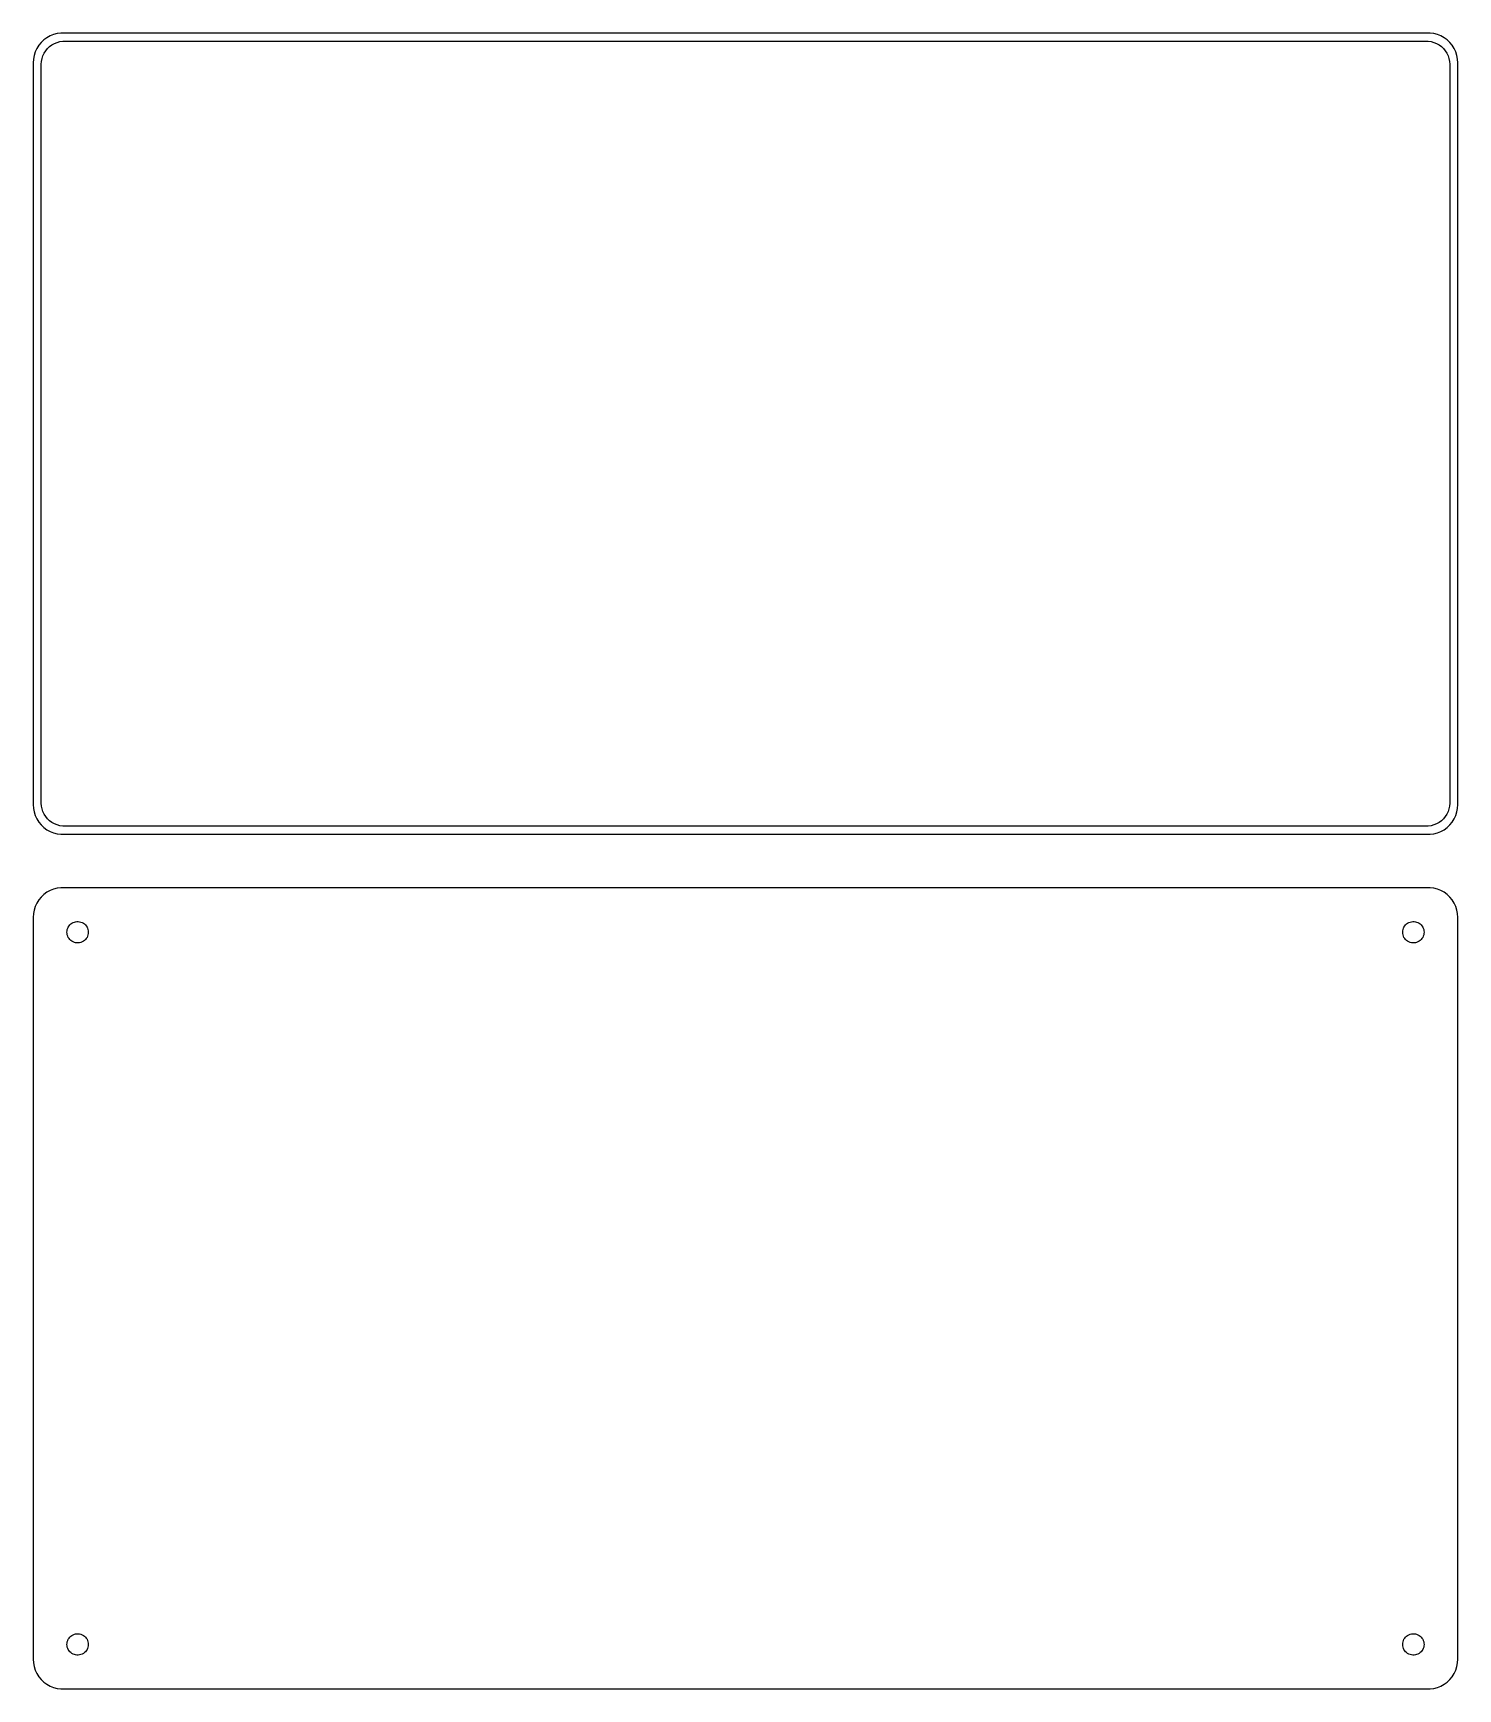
# Model space of a CAD drawing. Header units: metres. Extents: x -120 to 120, y 77 to 355.
import ezdxf

# ---------------------------------------------------------------- set-up
doc = ezdxf.new("R2010")
doc.units = ezdxf.units.M

msp = doc.modelspace()

# ---------------------------------------------------------------- linework, layer by layer
for p, q in [((-118.187, 354.353), (-118.645, 353.923)), ((-117.679, 354.722), (-118.187, 354.353)), ((-117.129, 355.024), (-117.679, 354.722)), ((-116.545, 355.255), (-117.129, 355.024)), ((-115.937, 355.411), (-116.545, 355.255)), ((-115.314, 355.49), (-115.937, 355.411)), ((115.314, 355.49), (-115.314, 355.49)), ((115.937, 355.411), (115.314, 355.49)), ((116.545, 355.255), (115.937, 355.411)), ((117.129, 355.024), (116.545, 355.255)), ((117.679, 354.722), (117.129, 355.024)), ((118.187, 354.353), (117.679, 354.722)), ((118.645, 353.923), (118.187, 354.353)), ((-119.843, 351.743), (-119.961, 351.127)), ((-119.649, 352.341), (-119.843, 351.743)), ((-119.382, 352.909), (-119.649, 352.341)), ((-119.045, 353.439), (-119.382, 352.909)), ((-118.645, 353.923), (-119.045, 353.439)), ((-118.498, 351.212), (-118.348, 351.674)), ((-118.348, 351.674), (-118.141, 352.114)), ((-118.141, 352.114), (-117.88, 352.524)), ((-117.88, 352.524), (-117.571, 352.899)), ((-117.571, 352.899), (-117.216, 353.231)), ((-117.216, 353.231), (-116.823, 353.517)), ((-116.823, 353.517), (-116.398, 353.751)), ((-116.398, 353.751), (-115.946, 353.93)), ((-115.946, 353.93), (-115.475, 354.051)), ((-115.475, 354.051), (-114.993, 354.112)), ((-114.993, 354.112), (114.993, 354.112)), ((114.993, 354.112), (115.475, 354.051)), ((115.475, 354.051), (115.946, 353.93)), ((115.946, 353.93), (116.398, 353.751)), ((116.398, 353.751), (116.823, 353.517)), ((116.823, 353.517), (117.216, 353.231)), ((117.216, 353.231), (117.571, 352.899)), ((117.571, 352.899), (117.88, 352.524)), ((117.88, 352.524), (118.141, 352.114)), ((118.141, 352.114), (118.348, 351.674)), ((118.348, 351.674), (118.498, 351.212)), ((119.045, 353.439), (118.645, 353.923)), ((119.382, 352.909), (119.045, 353.439)), ((119.649, 352.341), (119.382, 352.909)), ((119.843, 351.743), (119.649, 352.341)), ((119.961, 351.127), (119.843, 351.743)), ((-119.961, 351.127), (-120, 350.5)), ((-120, 350.5), (-120, 225.5)), ((-118.619, 350.25), (-118.589, 350.735)), ((-118.619, 225.75), (-118.619, 350.25)), ((-118.589, 350.735), (-118.498, 351.212)), ((118.498, 351.212), (118.589, 350.735)), ((118.589, 350.735), (118.619, 350.25)), ((118.619, 350.25), (118.619, 225.75)), ((120, 350.5), (119.961, 351.127)), ((120, 225.5), (120, 350.5)), ((-120, 225.5), (-119.961, 224.873)), ((-119.961, 224.873), (-119.843, 224.257)), ((-119.843, 224.257), (-119.649, 223.659)), ((-119.649, 223.659), (-119.382, 223.091)), ((-118.589, 225.265), (-118.619, 225.75)), ((-118.498, 224.788), (-118.589, 225.265)), ((-118.348, 224.326), (-118.498, 224.788)), ((-118.141, 223.886), (-118.348, 224.326)), ((-117.88, 223.476), (-118.141, 223.886)), ((-117.571, 223.101), (-117.88, 223.476)), ((117.88, 223.476), (117.571, 223.101)), ((118.141, 223.886), (117.88, 223.476)), ((118.348, 224.326), (118.141, 223.886)), ((118.498, 224.788), (118.348, 224.326)), ((118.589, 225.265), (118.498, 224.788)), ((118.619, 225.75), (118.589, 225.265)), ((119.382, 223.091), (119.649, 223.659)), ((119.649, 223.659), (119.843, 224.257)), ((119.843, 224.257), (119.961, 224.873)), ((119.961, 224.873), (120, 225.5)), ((-119.382, 223.091), (-119.045, 222.561)), ((-119.045, 222.561), (-118.645, 222.077)), ((-118.645, 222.077), (-118.187, 221.647)), ((-118.187, 221.647), (-117.679, 221.278)), ((-117.679, 221.278), (-117.129, 220.976)), ((-117.216, 222.769), (-117.571, 223.101)), ((-116.823, 222.483), (-117.216, 222.769)), ((-117.129, 220.976), (-116.545, 220.745)), ((-116.398, 222.249), (-116.823, 222.483)), ((-116.545, 220.745), (-115.937, 220.589)), ((-115.946, 222.07), (-116.398, 222.249)), ((-115.475, 221.949), (-115.946, 222.07)), ((-115.937, 220.589), (-115.314, 220.51)), ((-114.993, 221.888), (-115.475, 221.949)), ((-115.314, 220.51), (115.314, 220.51)), ((114.993, 221.888), (-114.993, 221.888)), ((115.475, 221.949), (114.993, 221.888)), ((115.314, 220.51), (115.937, 220.589)), ((115.946, 222.07), (115.475, 221.949)), ((115.937, 220.589), (116.545, 220.745)), ((116.398, 222.249), (115.946, 222.07)), ((116.823, 222.483), (116.398, 222.249)), ((116.545, 220.745), (117.129, 220.976)), ((117.216, 222.769), (116.823, 222.483)), ((117.129, 220.976), (117.679, 221.278)), ((117.571, 223.101), (117.216, 222.769)), ((117.679, 221.278), (118.187, 221.647)), ((118.187, 221.647), (118.645, 222.077)), ((118.645, 222.077), (119.045, 222.561)), ((119.045, 222.561), (119.382, 223.091)), ((-119.045, 209.439), (-119.382, 208.909)), ((-118.645, 209.923), (-119.045, 209.439)), ((-118.187, 210.353), (-118.645, 209.923)), ((-117.679, 210.722), (-118.187, 210.353)), ((-117.129, 211.024), (-117.679, 210.722)), ((-116.545, 211.255), (-117.129, 211.024)), ((-115.937, 211.411), (-116.545, 211.255)), ((-115.314, 211.49), (-115.937, 211.411)), ((115.314, 211.49), (-115.314, 211.49)), ((115.937, 211.411), (115.314, 211.49)), ((116.545, 211.255), (115.937, 211.411)), ((117.129, 211.024), (116.545, 211.255)), ((117.679, 210.722), (117.129, 211.024)), ((118.187, 210.353), (117.679, 210.722)), ((118.645, 209.923), (118.187, 210.353)), ((119.045, 209.439), (118.645, 209.923)), ((119.382, 208.909), (119.045, 209.439)), ((-119.961, 207.127), (-120, 206.5)), ((-120, 206.5), (-120, 81.5)), ((-119.843, 207.743), (-119.961, 207.127)), ((-119.649, 208.341), (-119.843, 207.743)), ((-119.382, 208.909), (-119.649, 208.341)), ((119.649, 208.341), (119.382, 208.909)), ((119.843, 207.743), (119.649, 208.341)), ((119.961, 207.127), (119.843, 207.743)), ((120, 206.5), (119.961, 207.127)), ((120, 81.5), (120, 206.5)), ((-114.3, 204), (-114.286, 204.226)), ((-114.286, 203.774), (-114.3, 204)), ((-114.286, 204.226), (-114.243, 204.448)), ((-114.243, 203.552), (-114.286, 203.774)), ((-114.243, 204.448), (-114.174, 204.663)), ((-114.174, 204.663), (-114.077, 204.867)), ((-114.077, 204.867), (-113.956, 205.058)), ((-113.956, 205.058), (-113.812, 205.232)), ((-113.812, 205.232), (-113.647, 205.387)), ((-113.647, 205.387), (-113.464, 205.52)), ((-113.464, 205.52), (-113.266, 205.629)), ((-113.266, 205.629), (-113.056, 205.712)), ((-113.056, 205.712), (-112.837, 205.768)), ((-112.837, 205.768), (-112.613, 205.796)), ((-112.613, 205.796), (-112.387, 205.796)), ((-112.387, 205.796), (-112.163, 205.768)), ((-112.163, 205.768), (-111.944, 205.712)), ((-111.944, 205.712), (-111.734, 205.629)), ((-111.734, 205.629), (-111.536, 205.52)), ((-111.536, 205.52), (-111.353, 205.387)), ((-111.353, 205.387), (-111.188, 205.232)), ((-111.188, 205.232), (-111.044, 205.058)), ((-111.044, 205.058), (-110.923, 204.867)), ((-110.923, 204.867), (-110.826, 204.663)), ((-110.826, 204.663), (-110.757, 204.448)), ((-110.757, 204.448), (-110.714, 204.226)), ((-110.714, 203.774), (-110.757, 203.552)), ((-110.714, 204.226), (-110.7, 204)), ((-110.7, 204), (-110.714, 203.774)), ((110.7, 204), (110.714, 204.226)), ((110.714, 203.774), (110.7, 204)), ((110.714, 204.226), (110.757, 204.448)), ((110.757, 203.552), (110.714, 203.774)), ((110.757, 204.448), (110.826, 204.663)), ((110.826, 204.663), (110.923, 204.867)), ((110.923, 204.867), (111.044, 205.058)), ((111.044, 205.058), (111.188, 205.232)), ((111.188, 205.232), (111.353, 205.387)), ((111.353, 205.387), (111.536, 205.52)), ((111.536, 205.52), (111.734, 205.629)), ((111.734, 205.629), (111.944, 205.712)), ((111.944, 205.712), (112.163, 205.768)), ((112.163, 205.768), (112.387, 205.796)), ((112.387, 205.796), (112.613, 205.796)), ((112.613, 205.796), (112.837, 205.768)), ((112.837, 205.768), (113.056, 205.712)), ((113.056, 205.712), (113.266, 205.629)), ((113.266, 205.629), (113.464, 205.52)), ((113.464, 205.52), (113.647, 205.387)), ((113.647, 205.387), (113.812, 205.232)), ((113.812, 205.232), (113.956, 205.058)), ((113.956, 205.058), (114.077, 204.867)), ((114.077, 204.867), (114.174, 204.663)), ((114.174, 204.663), (114.243, 204.448)), ((114.243, 204.448), (114.286, 204.226)), ((114.286, 203.774), (114.243, 203.552)), ((114.286, 204.226), (114.3, 204)), ((114.3, 204), (114.286, 203.774)), ((-114.174, 203.337), (-114.243, 203.552)), ((-114.077, 203.133), (-114.174, 203.337)), ((-113.956, 202.942), (-114.077, 203.133)), ((-113.812, 202.768), (-113.956, 202.942)), ((-113.647, 202.613), (-113.812, 202.768)), ((-113.464, 202.48), (-113.647, 202.613)), ((-113.266, 202.371), (-113.464, 202.48)), ((-113.056, 202.288), (-113.266, 202.371)), ((-112.837, 202.232), (-113.056, 202.288)), ((-112.613, 202.204), (-112.837, 202.232)), ((-112.387, 202.204), (-112.613, 202.204)), ((-112.163, 202.232), (-112.387, 202.204)), ((-111.944, 202.288), (-112.163, 202.232)), ((-111.734, 202.371), (-111.944, 202.288)), ((-111.536, 202.48), (-111.734, 202.371)), ((-111.353, 202.613), (-111.536, 202.48)), ((-111.188, 202.768), (-111.353, 202.613)), ((-111.044, 202.942), (-111.188, 202.768)), ((-110.923, 203.133), (-111.044, 202.942)), ((-110.826, 203.337), (-110.923, 203.133)), ((-110.757, 203.552), (-110.826, 203.337)), ((110.826, 203.337), (110.757, 203.552)), ((110.923, 203.133), (110.826, 203.337)), ((111.044, 202.942), (110.923, 203.133)), ((111.188, 202.768), (111.044, 202.942)), ((111.353, 202.613), (111.188, 202.768)), ((111.536, 202.48), (111.353, 202.613)), ((111.734, 202.371), (111.536, 202.48)), ((111.944, 202.288), (111.734, 202.371)), ((112.163, 202.232), (111.944, 202.288)), ((112.387, 202.204), (112.163, 202.232)), ((112.613, 202.204), (112.387, 202.204)), ((112.837, 202.232), (112.613, 202.204)), ((113.056, 202.288), (112.837, 202.232)), ((113.266, 202.371), (113.056, 202.288)), ((113.464, 202.48), (113.266, 202.371)), ((113.647, 202.613), (113.464, 202.48)), ((113.812, 202.768), (113.647, 202.613)), ((113.956, 202.942), (113.812, 202.768)), ((114.077, 203.133), (113.956, 202.942)), ((114.174, 203.337), (114.077, 203.133)), ((114.243, 203.552), (114.174, 203.337)), ((-114.3, 84), (-114.286, 84.2256)), ((-114.286, 83.7744), (-114.3, 84)), ((-114.286, 84.2256), (-114.243, 84.4476)), ((-114.243, 83.5524), (-114.286, 83.7744)), ((-114.243, 84.4476), (-114.174, 84.6626)), ((-114.174, 84.6626), (-114.077, 84.8672)), ((-114.077, 84.8672), (-113.956, 85.058)), ((-113.956, 85.058), (-113.812, 85.2322)), ((-113.812, 85.2322), (-113.647, 85.3869)), ((-113.647, 85.3869), (-113.464, 85.5198)), ((-113.464, 85.5198), (-113.266, 85.6287)), ((-113.266, 85.6287), (-113.056, 85.7119)), ((-113.056, 85.7119), (-112.837, 85.7681)), ((-112.837, 85.7681), (-112.613, 85.7964)), ((-112.613, 85.7964), (-112.387, 85.7964)), ((-112.387, 85.7964), (-112.163, 85.7681)), ((-112.163, 85.7681), (-111.944, 85.7119)), ((-111.944, 85.7119), (-111.734, 85.6287)), ((-111.734, 85.6287), (-111.536, 85.5198)), ((-111.536, 85.5198), (-111.353, 85.3869)), ((-111.353, 85.3869), (-111.188, 85.2322)), ((-111.188, 85.2322), (-111.044, 85.058)), ((-111.044, 85.058), (-110.923, 84.8672)), ((-110.923, 84.8672), (-110.826, 84.6626)), ((-110.826, 84.6626), (-110.757, 84.4476)), ((-110.757, 84.4476), (-110.714, 84.2256)), ((-110.714, 83.7744), (-110.757, 83.5524)), ((-110.714, 84.2256), (-110.7, 84)), ((-110.7, 84), (-110.714, 83.7744)), ((110.7, 84), (110.714, 84.2256)), ((110.714, 83.7744), (110.7, 84)), ((110.714, 84.2256), (110.757, 84.4476)), ((110.757, 83.5524), (110.714, 83.7744)), ((110.757, 84.4476), (110.826, 84.6626)), ((110.826, 84.6626), (110.923, 84.8672)), ((110.923, 84.8672), (111.044, 85.058)), ((111.044, 85.058), (111.188, 85.2322)), ((111.188, 85.2322), (111.353, 85.3869)), ((111.353, 85.3869), (111.536, 85.5198)), ((111.536, 85.5198), (111.734, 85.6287)), ((111.734, 85.6287), (111.944, 85.7119)), ((111.944, 85.7119), (112.163, 85.7681)), ((112.163, 85.7681), (112.387, 85.7964)), ((112.387, 85.7964), (112.613, 85.7964)), ((112.613, 85.7964), (112.837, 85.7681)), ((112.837, 85.7681), (113.056, 85.7119)), ((113.056, 85.7119), (113.266, 85.6287)), ((113.266, 85.6287), (113.464, 85.5198)), ((113.464, 85.5198), (113.647, 85.3869)), ((113.647, 85.3869), (113.812, 85.2322)), ((113.812, 85.2322), (113.956, 85.058)), ((113.956, 85.058), (114.077, 84.8672)), ((114.077, 84.8672), (114.174, 84.6626)), ((114.174, 84.6626), (114.243, 84.4476)), ((114.243, 84.4476), (114.286, 84.2256)), ((114.286, 83.7744), (114.243, 83.5524)), ((114.286, 84.2256), (114.3, 84)), ((114.3, 84), (114.286, 83.7744)), ((-120, 81.5), (-119.961, 80.8733)), ((-114.174, 83.3374), (-114.243, 83.5524)), ((-114.077, 83.1328), (-114.174, 83.3374)), ((-113.956, 82.942), (-114.077, 83.1328)), ((-113.812, 82.7678), (-113.956, 82.942)), ((-113.647, 82.6131), (-113.812, 82.7678)), ((-113.464, 82.4802), (-113.647, 82.6131)), ((-113.266, 82.3713), (-113.464, 82.4802)), ((-113.056, 82.2881), (-113.266, 82.3713)), ((-112.837, 82.2319), (-113.056, 82.2881)), ((-112.613, 82.2036), (-112.837, 82.2319)), ((-112.387, 82.2036), (-112.613, 82.2036)), ((-112.163, 82.2319), (-112.387, 82.2036)), ((-111.944, 82.2881), (-112.163, 82.2319)), ((-111.734, 82.3713), (-111.944, 82.2881)), ((-111.536, 82.4802), (-111.734, 82.3713)), ((-111.353, 82.6131), (-111.536, 82.4802)), ((-111.188, 82.7678), (-111.353, 82.6131)), ((-111.044, 82.942), (-111.188, 82.7678)), ((-110.923, 83.1328), (-111.044, 82.942)), ((-110.826, 83.3374), (-110.923, 83.1328)), ((-110.757, 83.5524), (-110.826, 83.3374)), ((110.826, 83.3374), (110.757, 83.5524)), ((110.923, 83.1328), (110.826, 83.3374)), ((111.044, 82.942), (110.923, 83.1328)), ((111.188, 82.7678), (111.044, 82.942)), ((111.353, 82.6131), (111.188, 82.7678)), ((111.536, 82.4802), (111.353, 82.6131)), ((111.734, 82.3713), (111.536, 82.4802)), ((111.944, 82.2881), (111.734, 82.3713)), ((112.163, 82.2319), (111.944, 82.2881)), ((112.387, 82.2036), (112.163, 82.2319)), ((112.613, 82.2036), (112.387, 82.2036)), ((112.837, 82.2319), (112.613, 82.2036)), ((113.056, 82.2881), (112.837, 82.2319)), ((113.266, 82.3713), (113.056, 82.2881)), ((113.464, 82.4802), (113.266, 82.3713)), ((113.647, 82.6131), (113.464, 82.4802)), ((113.812, 82.7678), (113.647, 82.6131)), ((113.956, 82.942), (113.812, 82.7678)), ((114.077, 83.1328), (113.956, 82.942)), ((114.174, 83.3374), (114.077, 83.1328)), ((114.243, 83.5524), (114.174, 83.3374)), ((119.961, 80.8733), (120, 81.5)), ((-119.961, 80.8733), (-119.843, 80.2566)), ((-119.843, 80.2566), (-119.649, 79.6594)), ((-119.649, 79.6594), (-119.382, 79.0912)), ((-119.382, 79.0912), (-119.045, 78.5611)), ((-119.045, 78.5611), (-118.645, 78.0773)), ((118.645, 78.0773), (119.045, 78.5611)), ((119.045, 78.5611), (119.382, 79.0912)), ((119.382, 79.0912), (119.649, 79.6594)), ((119.649, 79.6594), (119.843, 80.2566)), ((119.843, 80.2566), (119.961, 80.8733)), ((-118.645, 78.0773), (-118.187, 77.6474)), ((-118.187, 77.6474), (-117.679, 77.2784)), ((-117.679, 77.2784), (-117.129, 76.9759)), ((-117.129, 76.9759), (-116.545, 76.7447)), ((-116.545, 76.7447), (-115.937, 76.5886)), ((-115.937, 76.5886), (-115.314, 76.5099)), ((-115.314, 76.5099), (115.314, 76.5099)), ((115.314, 76.5099), (115.937, 76.5886)), ((115.937, 76.5886), (116.545, 76.7447)), ((116.545, 76.7447), (117.129, 76.9759)), ((117.129, 76.9759), (117.679, 77.2784)), ((117.679, 77.2784), (118.187, 77.6474)), ((118.187, 77.6474), (118.645, 78.0773))]:
    msp.add_line(p, q)

doc.saveas('drawing.dxf')
